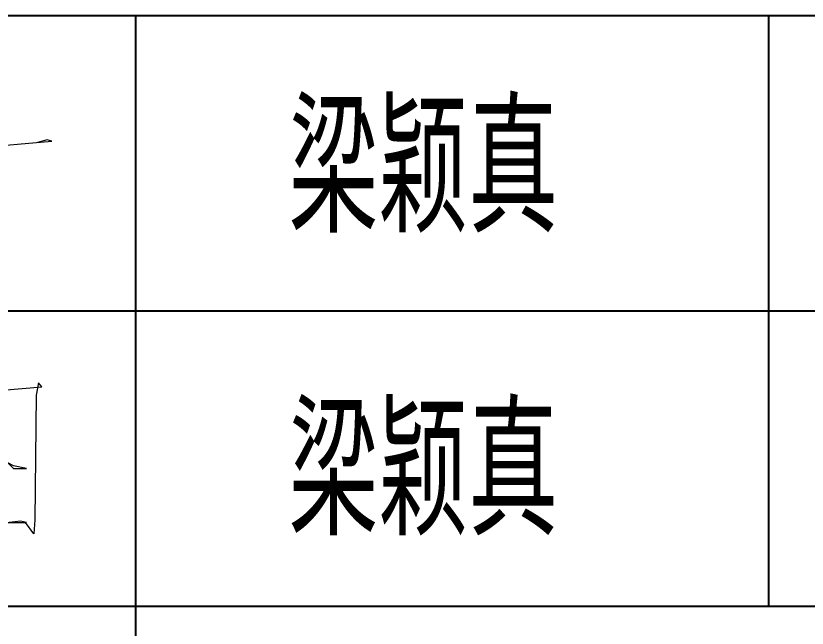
# Model space of a CAD drawing. Header units: millimetres. Extents: x 272502 to 382320, y 153465 to 264763.
# Drawn here: x 332037 to 333912, y 155839 to 157290 of the extents above; entities that cross this region are included whole.
import ezdxf

# ---------------------------------------------------------------- set-up
doc = ezdxf.new("R2010")
doc.units = ezdxf.units.MM
doc.header["$LTSCALE"] = 1000
doc.layers.add('PUB_TEXT', color=7, linetype='Continuous')
doc.styles.add('HZ', font='geditxt.shx', dxfattribs={"width": 0.75, "bigfont": 'hzfs_1.shx'})

# ---------------------------------------------------------------- blocks, each defined once
blk = doc.blocks.new('GEDI_TQ_2012')
at = {"color": 2}
for p, q in [((0, 28), (-180, 28)), ((-125, 0), (-125, 28)), ((-110, 14), (-110, 28)), ((-90, 21), (-180, 21)), ((0, 14), (-170, 14))]:
    blk.add_line(p, q, dxfattribs=at)
at = {"color": 7, "lineweight": 0}
for points in [[(-128.8, 24.869), (-126.988, 25.033), (-127.098, 25.065), (-127.325, 25.002)], [(-129.648, 19.437), (-129.593, 19.013), (-129.53, 15.634), (-129.562, 15.994), (-127.586, 15.994), (-127.727, 16.026), (-128.001, 15.994)], [(-129.562, 19.013), (-127.225, 19.209), (-127.303, 19.304), (-127.358, 19.013), (-127.39, 16.057), (-127.413, 15.728), (-127.609, 15.994)], [(-128.84, 18.127), (-128.754, 18.127), (-127.892, 17.273), (-127.586, 17.273), (-127.892, 17.335), (-128.033, 17.406)]]:
    blk.add_lwpolyline(points, dxfattribs=at)

msp = doc.modelspace()

# ---------------------------------------------------------------- block references
at = {"xscale": 100, "yscale": 100, "zscale": 100}
msp.add_blockref('GEDI_TQ_2012', (344821.1, 154490.5), dxfattribs=at)

# ---------------------------------------------------------------- texts
at = {"layer": 'PUB_TEXT', "style": 'HZ', "width": 0.7}
for p in [(332683.2, 156776.9), (332683.2, 156059.4)]:
    msp.add_text('梁颖真', height=304.25, dxfattribs=at).set_placement(p)

doc.saveas('drawing.dxf')
